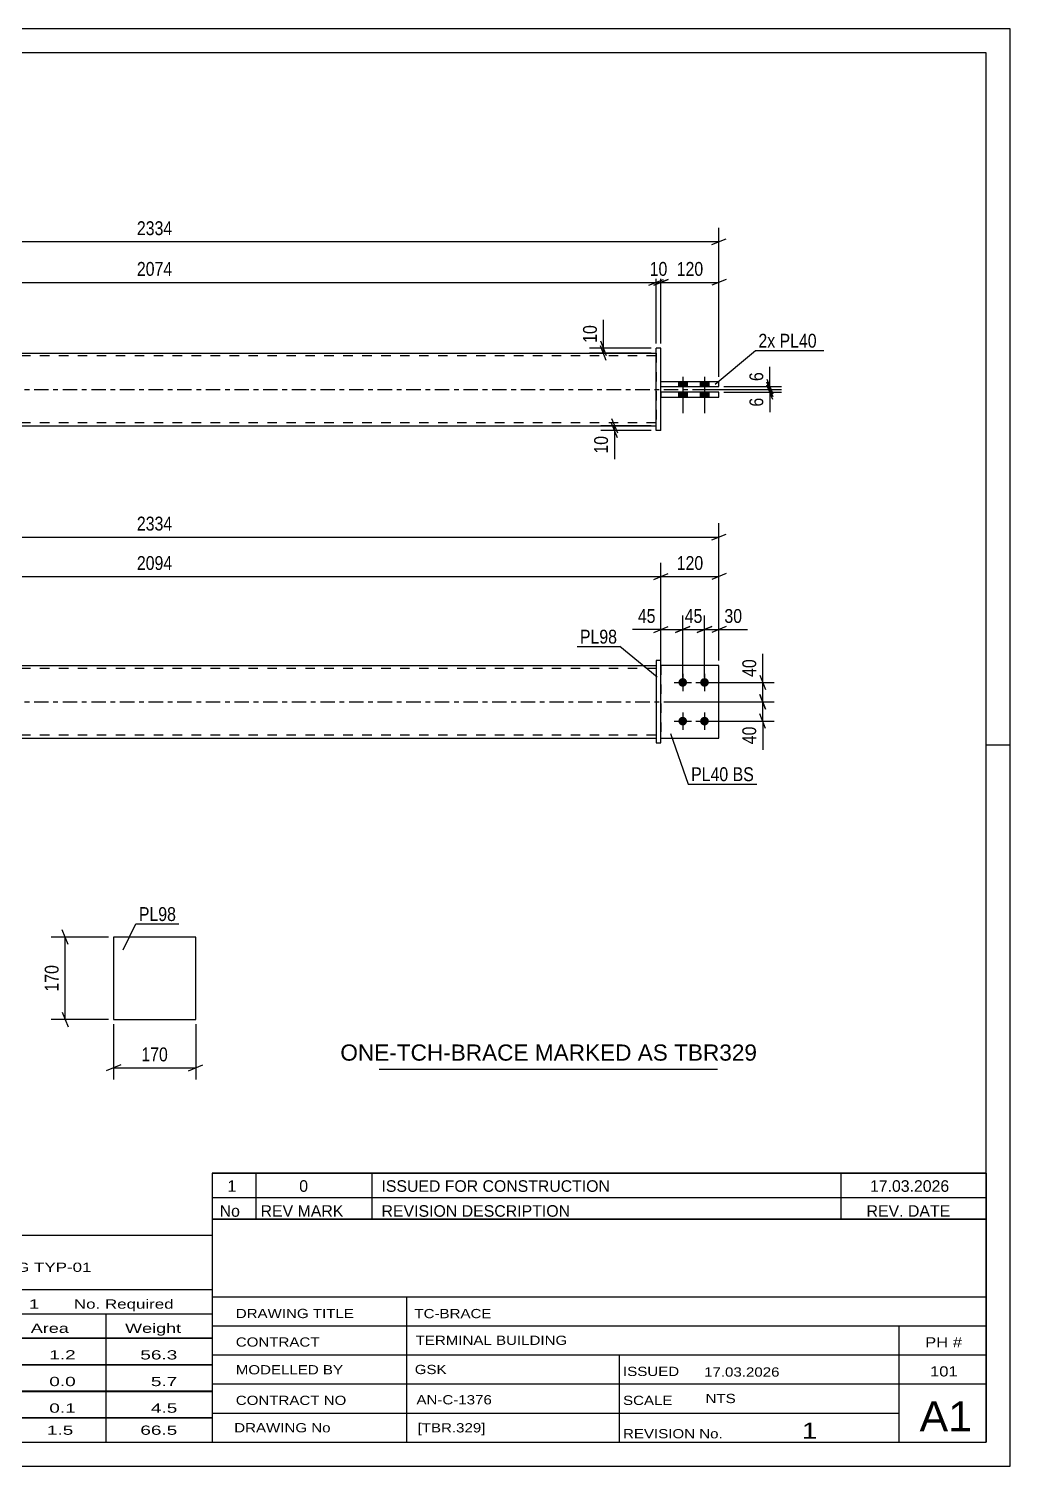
# Model space of a CAD drawing. Header units: millimetres. Extents: x 0 to 420, y 0 to 297.
# Drawn here: x 217.1 to 420, y 0 to 297 of the extents above; entities that cross this region are included whole.
import ezdxf

# ---------------------------------------------------------------- set-up
doc = ezdxf.new("R2010")
doc.units = ezdxf.units.MM
doc.linetypes.add('DXK_LINE_DOT2', pattern=[3.9198, 1.9599, -1.9599])
doc.linetypes.add('DXK_LINE_DOT3', pattern=[5.9187, 2.979, -0.9799, 0.9799, -0.9799])
doc.styles.add('Arial', font='ARIAL.TTF', dxfattribs={"height": 0.2})
doc.styles.add('Arial Narrow', font='ARIALN.TTF', dxfattribs={"height": 0.2})

# ---------------------------------------------------------------- blocks, each defined once
blk = doc.blocks.new('Unknown-580573640-1163')
at = {"color": 5, "linetype": 'Continuous'}
for p, q in [((420, 297), (0, 297)), ((420, 0), (420, 297)), ((415, 292), (5, 292)), ((415, 5), (415, 292)), ((420, 149), (415, 149)), ((5, 5), (415, 5)), ((0, 0), (420, 0))]:
    blk.add_line(p, q, dxfattribs=at)
blk = doc.blocks.new('Part-580573640-1769 - 1738')
at = {"color": 2, "linetype": 'Continuous'}
for p, q in [((359.78, 165.45), (347.78, 165.45)), ((359.78, 150.45), (359.78, 165.45)), ((347.78, 150.45), (359.78, 150.45))]:
    blk.add_line(p, q, dxfattribs=at)
at = {"color": 7, "linetype": 'DXK_LINE_DOT2'}
blk.add_line((347.78, 165.45), (347.78, 150.45), dxfattribs=at)
blk = doc.blocks.new('Part-580573640-1764 - 1738')
at = {"color": 7, "linetype": 'DXK_LINE_DOT2'}
for p, q in [((359.78, 165.45), (347.78, 165.45)), ((347.78, 165.45), (347.78, 150.45)), ((359.78, 150.45), (359.78, 165.45)), ((347.78, 150.45), (359.78, 150.45))]:
    blk.add_line(p, q, dxfattribs=at)
blk = doc.blocks.new('Part-580573640-1784 - 1738')
at = {"color": 2, "linetype": 'Continuous'}
for p, q in [((346.78, 166.45), (346.78, 149.45)), ((347.78, 166.45), (346.78, 166.45)), ((347.78, 149.45), (347.78, 166.45)), ((346.78, 149.45), (347.78, 149.45))]:
    blk.add_line(p, q, dxfattribs=at)
blk = doc.blocks.new('Part-580573640-1804 - 1738')
at = {"color": 2, "linetype": 'Continuous'}
for p, q in [((139.4, 165.45), (346.78, 165.45)), ((139.4, 150.45), (346.78, 150.45))]:
    blk.add_line(p, q, dxfattribs=at)
at = {"color": 7, "linetype": 'DXK_LINE_DOT2'}
for p, q in [((139.4, 150.45), (139.4, 165.45)), ((346.78, 164.85), (139.4, 164.85)), ((346.78, 165.45), (346.78, 150.45)), ((346.78, 151.05), (139.4, 151.05))]:
    blk.add_line(p, q, dxfattribs=at)
at = {"color": 7, "linetype": 'DXK_LINE_DOT3'}
blk.add_line((129.4, 157.95), (356.78, 157.95), dxfattribs=at)
blk = doc.blocks.new('Bolt-580573640-1805 - 1738')
at = {"linetype": 'Continuous'}
for points in [[(352.28, 162.85, -1), (352.28, 161.05, -1)], [(356.78, 162.85, -1), (356.78, 161.05, -1)], [(352.28, 154.85, -1), (352.28, 153.05, -1)], [(356.78, 154.85, -1), (356.78, 153.05, -1)]]:
    blk.add_hatch(color=1, dxfattribs=at).paths.add_polyline_path(points)
at = {"color": 1, "linetype": 'Continuous'}
for p, q in [((352.28, 163.75), (352.28, 160.15)), ((356.78, 163.75), (356.78, 160.15)), ((350.48, 161.95), (354.08, 161.95)), ((354.98, 161.95), (358.58, 161.95)), ((352.28, 155.75), (352.28, 152.15)), ((356.78, 155.75), (356.78, 152.15)), ((350.48, 153.95), (354.08, 153.95)), ((354.98, 153.95), (358.58, 153.95))]:
    blk.add_line(p, q, dxfattribs=at)
blk = doc.blocks.new('Part-580573640-1418 - 1390')
at = {"color": 2, "linetype": 'Continuous'}
for p, q in [((347.78, 224.09), (359.78, 224.09)), ((347.78, 223.09), (359.78, 223.09)), ((359.78, 223.09), (359.78, 224.09))]:
    blk.add_line(p, q, dxfattribs=at)
at = {"color": 7, "linetype": 'DXK_LINE_DOT2'}
blk.add_line((347.78, 223.09), (347.78, 224.09), dxfattribs=at)
blk = doc.blocks.new('Part-580573640-1445 - 1390')
at = {"color": 2, "linetype": 'Continuous'}
for p, q in [((139.4, 229.99), (346.78, 229.99)), ((139.4, 214.99), (346.78, 214.99))]:
    blk.add_line(p, q, dxfattribs=at)
at = {"color": 7, "linetype": 'DXK_LINE_DOT2'}
for p, q in [((139.4, 229.99), (139.4, 214.99)), ((346.78, 229.39), (139.4, 229.39)), ((346.78, 229.99), (346.78, 214.99)), ((346.78, 215.59), (139.4, 215.59))]:
    blk.add_line(p, q, dxfattribs=at)
at = {"color": 7, "linetype": 'DXK_LINE_DOT3'}
blk.add_line((129.4, 222.49), (356.78, 222.49), dxfattribs=at)
blk = doc.blocks.new('Bolt-580573640-1430 - 1390')
at = {"linetype": 'Continuous'}
for points in [[(353.18, 224.09), (351.38, 224.09), (351.38, 223.09), (353.18, 223.09)], [(353.18, 224.09), (351.38, 224.09), (351.38, 223.09), (353.18, 223.09)], [(357.68, 224.09), (355.88, 224.09), (355.88, 223.09), (357.68, 223.09)], [(357.68, 224.09), (355.88, 224.09), (355.88, 223.09), (357.68, 223.09)], [(353.18, 221.89), (351.38, 221.89), (351.38, 220.89), (353.18, 220.89)], [(353.18, 221.89), (351.38, 221.89), (351.38, 220.89), (353.18, 220.89)], [(357.68, 221.89), (355.88, 221.89), (355.88, 220.89), (357.68, 220.89)], [(357.68, 221.89), (355.88, 221.89), (355.88, 220.89), (357.68, 220.89)]]:
    blk.add_hatch(color=1, dxfattribs=at).paths.add_polyline_path(points)
at = {"color": 1, "linetype": 'Continuous'}
for p, q in [((351.38, 224.09), (351.38, 223.09)), ((351.38, 224.09), (351.38, 223.09)), ((352.28, 225.09), (352.28, 217.59)), ((352.28, 225.09), (352.28, 217.59)), ((353.18, 224.09), (353.18, 223.09)), ((353.18, 224.09), (353.18, 223.09)), ((355.88, 224.09), (355.88, 223.09)), ((355.88, 224.09), (355.88, 223.09)), ((356.78, 225.09), (356.78, 217.59)), ((356.78, 225.09), (356.78, 217.59)), ((357.68, 224.09), (357.68, 223.09)), ((357.68, 224.09), (357.68, 223.09)), ((351.38, 221.89), (351.38, 220.89)), ((351.38, 221.89), (351.38, 220.89)), ((353.18, 221.89), (353.18, 220.89)), ((353.18, 221.89), (353.18, 220.89)), ((355.88, 221.89), (355.88, 220.89)), ((355.88, 221.89), (355.88, 220.89)), ((357.68, 221.89), (357.68, 220.89)), ((357.68, 221.89), (357.68, 220.89))]:
    blk.add_line(p, q, dxfattribs=at)
blk = doc.blocks.new('Part-580573640-1457 - 1390')
at = {"color": 2, "linetype": 'Continuous'}
for p, q in [((346.78, 213.99), (346.78, 230.99)), ((347.78, 230.99), (346.78, 230.99)), ((347.78, 213.99), (347.78, 230.99)), ((347.78, 213.99), (346.78, 213.99))]:
    blk.add_line(p, q, dxfattribs=at)
blk = doc.blocks.new('Part-580573640-1462 - 1390')
at = {"color": 2, "linetype": 'Continuous'}
for p, q in [((359.78, 221.89), (347.78, 221.89)), ((347.78, 220.89), (359.78, 220.89)), ((359.78, 220.89), (359.78, 221.89))]:
    blk.add_line(p, q, dxfattribs=at)
at = {"color": 7, "linetype": 'DXK_LINE_DOT2'}
blk.add_line((347.78, 221.89), (347.78, 220.89), dxfattribs=at)
blk = doc.blocks.new('Part-580573640-2294 - 2288')
at = {"color": 2, "linetype": 'Continuous'}
for p, q in [((251.59, 109.31), (234.59, 109.31)), ((234.59, 109.31), (234.59, 92.31)), ((251.59, 92.31), (251.59, 109.31)), ((234.59, 92.31), (251.59, 92.31))]:
    blk.add_line(p, q, dxfattribs=at)
blk = doc.blocks.new('StraightDimension-580573640-1826 - 1738')
at = {"color": 7, "linetype": 'Continuous'}
for p, q in [((352.28, 162.95), (352.28, 175.74)), ((356.78, 162.95), (356.78, 175.74)), ((350.78, 172.29), (353.78, 173.49)), ((352.28, 172.89), (356.78, 172.89)), ((358.28, 173.49), (355.28, 172.29))]:
    blk.add_line(p, q, dxfattribs=at)
at = {"color": 0}
blk.add_wipeout([(356.96, 173.64), (356.96, 177.84), (352.1, 177.84), (352.1, 173.64)], dxfattribs=at)
at = {"color": 3, "style": 'Arial Narrow'}
blk.add_text('45', height=2.863, dxfattribs=at).set_placement((352.7, 174.24))
blk = doc.blocks.new('StraightDimension-580573640-1914 - 1738')
at = {"color": 7, "linetype": 'Continuous'}
for p, q in [((139.9, 184.43), (136.9, 183.23)), ((138.4, 158.95), (138.4, 186.68)), ((346.28, 183.23), (349.28, 184.43)), ((347.78, 166.45), (347.78, 186.68)), ((138.4, 183.83), (347.78, 183.83))]:
    blk.add_line(p, q, dxfattribs=at)
at = {"color": 0}
blk.add_wipeout([(247.34, 184.58), (247.34, 188.78), (238.83, 188.78), (238.83, 184.58)], dxfattribs=at)
at = {"color": 3, "style": 'Arial Narrow'}
blk.add_text('2094', height=2.863, dxfattribs=at).set_placement((239.43, 185.18))
blk = doc.blocks.new('StraightDimension-580573640-1810 - 1738')
at = {"color": 7, "linetype": 'Continuous'}
for p, q in [((356.78, 162.95), (356.78, 175.74)), ((359.78, 166.45), (359.78, 175.74)), ((355.28, 172.29), (358.28, 173.49)), ((356.78, 172.89), (359.78, 172.89)), ((361.28, 173.49), (358.28, 172.29))]:
    blk.add_line(p, q, dxfattribs=at)
at = {"color": 0}
blk.add_wipeout([(365.16, 173.64), (365.16, 177.84), (360.3, 177.84), (360.3, 173.64)], dxfattribs=at)
at = {"color": 7, "linetype": 'Continuous'}
blk.add_line((359.78, 172.89), (365.68, 172.89), dxfattribs=at)
blk.add_line((359.78, 172.89), (365.68, 172.89), dxfattribs=at)
at = {"color": 3, "style": 'Arial Narrow'}
blk.add_text('30', height=2.863, dxfattribs=at).set_placement((360.9, 174.24))
blk = doc.blocks.new('StraightDimension-580573640-1839 - 1738')
at = {"color": 7, "linetype": 'Continuous'}
for p, q in [((347.78, 166.45), (347.78, 175.74)), ((352.28, 162.95), (352.28, 175.74)), ((346.28, 172.29), (349.28, 173.49)), ((347.78, 172.89), (352.28, 172.89)), ((353.78, 173.49), (350.78, 172.29))]:
    blk.add_line(p, q, dxfattribs=at)
at = {"color": 0}
blk.add_wipeout([(347.25, 173.64), (347.25, 177.84), (342.4, 177.84), (342.4, 173.64)], dxfattribs=at)
at = {"color": 7, "linetype": 'Continuous'}
blk.add_line((347.78, 172.89), (341.87, 172.89), dxfattribs=at)
blk.add_line((347.78, 172.89), (341.87, 172.89), dxfattribs=at)
at = {"color": 3, "style": 'Arial Narrow'}
blk.add_text('45', height=2.863, dxfattribs=at).set_placement((343, 174.24))
blk = doc.blocks.new('StraightDimension-580573640-1856 - 1738')
at = {"color": 7, "linetype": 'Continuous'}
for p, q in [((126.4, 166.45), (126.4, 194.83)), ((359.78, 166.45), (359.78, 194.83)), ((127.9, 192.58), (124.9, 191.38)), ((126.4, 191.98), (359.78, 191.98)), ((358.28, 191.38), (361.28, 192.58))]:
    blk.add_line(p, q, dxfattribs=at)
at = {"color": 0}
blk.add_wipeout([(247.34, 192.73), (247.34, 196.93), (238.83, 196.93), (238.83, 192.73)], dxfattribs=at)
at = {"color": 3, "style": 'Arial Narrow'}
blk.add_text('2334', height=2.863, dxfattribs=at).set_placement((239.43, 193.33))
blk = doc.blocks.new('StraightDimension-580573640-1876 - 1738')
at = {"color": 7, "linetype": 'Continuous'}
for p, q in [((368.22, 163.45), (369.42, 160.45)), ((357.78, 161.95), (371.22, 161.95)), ((368.82, 157.95), (368.82, 161.95)), ((348.78, 157.95), (371.22, 157.95)), ((369.42, 156.45), (368.22, 159.45))]:
    blk.add_line(p, q, dxfattribs=at)
at = {"color": 0}
blk.add_wipeout([(368.07, 167.34), (363.87, 167.34), (363.87, 162.48), (368.07, 162.48)], dxfattribs=at)
at = {"color": 7, "linetype": 'Continuous'}
blk.add_line((368.82, 161.95), (368.82, 167.86), dxfattribs=at)
blk.add_line((368.82, 161.95), (368.82, 167.86), dxfattribs=at)
at = {"color": 3, "style": 'Arial Narrow'}
blk.add_text('40', height=2.863, rotation=90.0002, dxfattribs=at).set_placement((367.47, 163.08))
blk = doc.blocks.new('StraightDimension-580573640-1885 - 1738')
at = {"color": 7, "linetype": 'Continuous'}
for p, q in [((348.78, 157.95), (371.22, 157.95)), ((368.22, 159.45), (369.42, 156.45)), ((368.82, 153.95), (368.82, 157.95)), ((369.42, 152.45), (368.22, 155.45)), ((357.78, 153.95), (371.22, 153.95))]:
    blk.add_line(p, q, dxfattribs=at)
at = {"color": 0}
blk.add_wipeout([(368.07, 153.43), (363.87, 153.43), (363.87, 148.57), (368.07, 148.57)], dxfattribs=at)
at = {"color": 7, "linetype": 'Continuous'}
blk.add_line((368.82, 153.95), (368.82, 148.05), dxfattribs=at)
blk.add_line((368.82, 153.95), (368.82, 148.05), dxfattribs=at)
at = {"color": 3, "style": 'Arial Narrow'}
blk.add_text('40', height=2.863, rotation=90.0002, dxfattribs=at).set_placement((367.47, 149.17))
blk = doc.blocks.new('StraightDimension-580573640-1895 - 1738')
at = {"color": 7, "linetype": 'Continuous'}
for p, q in [((346.28, 183.23), (349.28, 184.43)), ((347.78, 166.45), (347.78, 186.68)), ((361.28, 184.43), (358.28, 183.23)), ((359.78, 166.45), (359.78, 186.68)), ((347.78, 183.83), (359.78, 183.83))]:
    blk.add_line(p, q, dxfattribs=at)
at = {"color": 0}
blk.add_wipeout([(357.12, 184.58), (357.12, 188.78), (350.44, 188.78), (350.44, 184.58)], dxfattribs=at)
at = {"color": 3, "style": 'Arial Narrow'}
blk.add_text('120', height=2.863, dxfattribs=at).set_placement((351.04, 185.18))
blk = doc.blocks.new('StraightDimension-580573640-1552 - 1390')
at = {"color": 7, "linetype": 'Continuous'}
for p, q in [((335.28, 232.49), (336.48, 229.49)), ((345.78, 230.99), (333.03, 230.99)), ((345.78, 229.99), (333.03, 229.99)), ((336.48, 228.49), (335.28, 231.49)), ((335.88, 229.99), (335.88, 230.99))]:
    blk.add_line(p, q, dxfattribs=at)
at = {"color": 0}
blk.add_wipeout([(335.13, 236.37), (330.93, 236.37), (330.93, 231.51), (335.13, 231.51)], dxfattribs=at)
at = {"color": 7, "linetype": 'Continuous'}
blk.add_line((335.88, 230.99), (335.88, 236.89), dxfattribs=at)
blk.add_line((335.88, 230.99), (335.88, 236.89), dxfattribs=at)
at = {"color": 3, "style": 'Arial Narrow'}
blk.add_text('10', height=2.863, rotation=90.0002, dxfattribs=at).set_placement((334.53, 232.11))
blk = doc.blocks.new('StraightDimension-580573640-1538 - 1390')
at = {"color": 7, "linetype": 'Continuous'}
for p, q in [((345.78, 214.99), (335.33, 214.99)), ((345.78, 213.99), (335.33, 213.99)), ((337.58, 216.49), (338.78, 213.49)), ((338.78, 212.49), (337.58, 215.49)), ((338.18, 213.99), (338.18, 214.99))]:
    blk.add_line(p, q, dxfattribs=at)
at = {"color": 0}
blk.add_wipeout([(337.43, 213.46), (333.23, 213.46), (333.23, 208.61), (337.43, 208.61)], dxfattribs=at)
at = {"color": 7, "linetype": 'Continuous'}
blk.add_line((338.18, 213.99), (338.18, 208.08), dxfattribs=at)
blk.add_line((338.18, 213.99), (338.18, 208.08), dxfattribs=at)
at = {"color": 3, "style": 'Arial Narrow'}
blk.add_text('10', height=2.863, rotation=90.0002, dxfattribs=at).set_placement((336.83, 209.21))
blk = doc.blocks.new('StraightDimension-580573640-1567 - 1390')
at = {"color": 7, "linetype": 'Continuous'}
for p, q in [((126.4, 225.09), (126.4, 255.86)), ((359.78, 225.09), (359.78, 255.86)), ((127.9, 253.61), (124.9, 252.41)), ((126.4, 253.01), (359.78, 253.01)), ((358.28, 252.41), (361.28, 253.61))]:
    blk.add_line(p, q, dxfattribs=at)
at = {"color": 0}
blk.add_wipeout([(247.34, 253.76), (247.34, 257.96), (238.83, 257.96), (238.83, 253.76)], dxfattribs=at)
at = {"color": 3, "style": 'Arial Narrow'}
blk.add_text('2334', height=2.863, dxfattribs=at).set_placement((239.43, 254.36))
blk = doc.blocks.new('StraightDimension-580573640-1578 - 1390')
at = {"color": 7, "linetype": 'Continuous'}
for p, q in [((347.78, 231.99), (347.78, 247.45)), ((359.78, 225.09), (359.78, 247.45)), ((346.28, 244), (349.28, 245.2)), ((347.78, 244.6), (359.78, 244.6)), ((361.28, 245.2), (358.28, 244))]:
    blk.add_line(p, q, dxfattribs=at)
at = {"color": 0}
blk.add_wipeout([(357.12, 245.35), (357.12, 249.55), (350.44, 249.55), (350.44, 245.35)], dxfattribs=at)
at = {"color": 3, "style": 'Arial Narrow'}
blk.add_text('120', height=2.863, dxfattribs=at).set_placement((351.04, 245.95))
blk = doc.blocks.new('StraightDimension-580573640-1608 - 1390')
at = {"color": 7, "linetype": 'Continuous'}
for p, q in [((139.4, 231.99), (139.4, 247.45)), ((346.78, 231.99), (346.78, 247.45)), ((140.9, 245.2), (137.9, 244)), ((139.4, 244.6), (346.78, 244.6)), ((345.28, 244), (348.28, 245.2))]:
    blk.add_line(p, q, dxfattribs=at)
at = {"color": 0}
blk.add_wipeout([(247.34, 245.35), (247.34, 249.55), (238.83, 249.55), (238.83, 245.35)], dxfattribs=at)
at = {"color": 3, "style": 'Arial Narrow'}
blk.add_text('2074', height=2.863, dxfattribs=at).set_placement((239.43, 245.95))
blk = doc.blocks.new('StraightDimension-580573640-1618 - 1390')
at = {"color": 7, "linetype": 'Continuous'}
for p, q in [((346.78, 231.99), (346.78, 247.45)), ((347.78, 231.99), (347.78, 247.45)), ((345.28, 244), (348.28, 245.2)), ((349.28, 245.2), (346.28, 244)), ((346.78, 244.6), (347.78, 244.6))]:
    blk.add_line(p, q, dxfattribs=at)
at = {"color": 0}
blk.add_wipeout([(349.71, 245.35), (349.71, 249.55), (344.85, 249.55), (344.85, 245.35)], dxfattribs=at)
at = {"color": 3, "style": 'Arial Narrow'}
blk.add_text('10', height=2.863, dxfattribs=at).set_placement((345.45, 245.95))
blk = doc.blocks.new('StraightDimension-580573640-1650 - 1390')
at = {"color": 7, "linetype": 'Continuous'}
for p, q in [((369.68, 223.99), (370.88, 220.99)), ((370.88, 220.39), (369.68, 223.39)), ((355.53, 222.49), (372.68, 222.49)), ((360.78, 221.89), (372.68, 221.89)), ((370.28, 221.89), (370.28, 222.49))]:
    blk.add_line(p, q, dxfattribs=at)
at = {"color": 0}
blk.add_wipeout([(369.53, 221.36), (365.33, 221.36), (365.33, 218.33), (369.53, 218.33)], dxfattribs=at)
at = {"color": 7, "linetype": 'Continuous'}
blk.add_line((370.28, 221.89), (370.28, 217.81), dxfattribs=at)
blk.add_line((370.28, 221.89), (370.28, 217.81), dxfattribs=at)
at = {"color": 3, "style": 'Arial Narrow'}
blk.add_text('6', height=2.86, rotation=90.0002, dxfattribs=at).set_placement((368.93, 218.93))
blk = doc.blocks.new('StraightDimension-580573640-1661 - 1390')
at = {"color": 7, "linetype": 'Continuous'}
for p, q in [((360.78, 223.09), (372.68, 223.09)), ((369.68, 224.59), (370.88, 221.59)), ((370.88, 220.99), (369.68, 223.99)), ((370.28, 222.49), (370.28, 223.09)), ((355.53, 222.49), (372.68, 222.49))]:
    blk.add_line(p, q, dxfattribs=at)
at = {"color": 0}
blk.add_wipeout([(369.53, 226.64), (365.33, 226.64), (365.33, 223.61), (369.53, 223.61)], dxfattribs=at)
at = {"color": 7, "linetype": 'Continuous'}
blk.add_line((370.28, 223.09), (370.28, 227.17), dxfattribs=at)
blk.add_line((370.28, 223.09), (370.28, 227.17), dxfattribs=at)
at = {"color": 3, "style": 'Arial Narrow'}
blk.add_text('6', height=2.86, rotation=90.0002, dxfattribs=at).set_placement((368.93, 224.21))
blk = doc.blocks.new('StraightDimension-580573640-2305 - 2288')
at = {"color": 7, "linetype": 'Continuous'}
for p, q in [((234.59, 91.31), (234.59, 79.91)), ((251.59, 91.31), (251.59, 79.91)), ((236.09, 82.91), (233.09, 81.71)), ((234.59, 82.31), (251.59, 82.31)), ((250.09, 81.71), (253.09, 82.91))]:
    blk.add_line(p, q, dxfattribs=at)
at = {"color": 0}
blk.add_wipeout([(246.43, 83.06), (246.43, 87.26), (239.75, 87.26), (239.75, 83.06)], dxfattribs=at)
at = {"color": 3, "style": 'Arial Narrow'}
blk.add_text('170', height=2.863, dxfattribs=at).set_placement((240.35, 83.66))
blk = doc.blocks.new('StraightDimension-580573640-2296 - 2288')
at = {"color": 7, "linetype": 'Continuous'}
for p, q in [((225.19, 107.81), (223.99, 110.81)), ((233.59, 109.31), (221.74, 109.31)), ((224.59, 92.31), (224.59, 109.31)), ((233.59, 92.31), (221.74, 92.31)), ((223.99, 93.81), (225.19, 90.81))]:
    blk.add_line(p, q, dxfattribs=at)
at = {"color": 0}
blk.add_wipeout([(223.84, 104.16), (219.64, 104.16), (219.64, 97.47), (223.84, 97.47)], dxfattribs=at)
at = {"color": 3, "style": 'Arial Narrow'}
blk.add_text('170', height=2.863, rotation=90.0002, dxfattribs=at).set_placement((223.24, 98.07))
blk = doc.blocks.new('Unknown-580573640-3717')
at = {"color": 7, "linetype": 'Continuous'}
for p, q in [((255, 51.05), (255, 5)), ((255, 51.05), (415, 51.05)), ((415, 51), (415, 5)), ((255, 35), (415, 35)), ((295.14, 35), (295.14, 5)), ((255, 29), (415, 29)), ((397, 5.05), (397, 29.05)), ((255, 23), (415, 23)), ((339.14, 23), (339.14, 5)), ((255, 17), (415, 17)), ((255, 11), (397, 11)), ((255, 5), (415, 5))]:
    blk.add_line(p, q, dxfattribs=at)
at = {"color": 7, "style": 'Arial Narrow'}
for s, height, width, p in [('DRAWING TITLE', 1.9089, 1.425378, (259.88, 30.61)), ('TC-BRACE', 1.909, 1.425378, (296.81, 30.59)), ('TERMINAL BUILDING', 1.9089, 1.425378, (297.06, 25.07)), ('CONTRACT', 1.909, 1.425378, (259.88, 24.71)), ('MODELLED BY', 1.9089, 1.425378, (259.88, 18.98)), ('GSK', 1.909, 1.425378, (296.88, 19.04)), ('ISSUED', 1.909, 1.425378, (339.94, 18.64)), ('17.03.2026', 1.909, 1.425378, (356.69, 18.52)), ('CONTRACT NO', 1.9089, 1.425378, (259.88, 12.66)), ('AN-C-1376', 1.909, 1.425378, (297.23, 12.78)), ('SCALE', 1.909, 1.425378, (339.94, 12.65)), ('A1', 6.204, 1.25, (401.24, 7.2)), ('DRAWING No', 1.909, 1.425378, (259.56, 7)), ('[TBR.329]', 1.909, 1.425378, (297.46, 6.99)), ('1', 3.34, 1.5, (376.91, 5.68)), ('REVISION No.', 1.9089, 1.425378, (339.94, 5.77))]:
    blk.add_text(s, height=height, dxfattribs=dict(at, width=width)).set_placement(p)
at = {"color": 7, "linetype": 'Continuous', "style": 'Arial Narrow'}
for s, height, width, p in [('PH #', 2.1, 1.42538, (402.4, 24.55)), ('101', 2.1, 1.42538, (403.41, 18.55)), ('NTS', 1.909, 1.425378, (357, 13.05))]:
    blk.add_text(s, height=height, dxfattribs=dict(at, width=width)).set_placement(p)
blk = doc.blocks.new('Unknown-580573640-3718')
at = {"color": 7, "linetype": 'Continuous'}
for p, q in [((255, 60.55), (415, 60.55)), ((415, 60.55), (255, 60.55)), ((255, 60.55), (255, 55.55)), ((264, 60.55), (264, 55.55)), ((288, 60.55), (288, 55.55)), ((385, 60.55), (385, 55.55)), ((415, 60.55), (415, 55.55)), ((255, 55.55), (415, 55.55)), ((255, 55.55), (255, 51.05)), ((255, 55.55), (415, 55.55)), ((264, 55.55), (264, 51.05)), ((288, 55.55), (288, 51.05)), ((385, 55.55), (385, 51.05)), ((415, 55.55), (415, 51.05)), ((415, 51.05), (255, 51.05))]:
    blk.add_line(p, q, dxfattribs=at)
at = {"color": 7, "linetype": 'Continuous', "style": 'Arial Narrow'}
for s, height, width, p in [('1', 2.39, 1.196471, (258.16, 56.7)), ('0', 2.39, 1.196471, (273, 56.7)), ('ISSUED FOR CONSTRUCTION', 2.3861, 1.196471, (290, 56.7)), ('17.03.2026', 2.386, 1.196471, (391, 56.7)), ('No', 2.386, 1.2, (256.54, 51.55)), ('REV MARK', 2.386, 1.2, (265, 51.55)), ('REVISION DESCRIPTION', 2.3861, 1.2, (290, 51.55)), ('REV. DATE', 2.386, 1.2, (390.28, 51.55))]:
    blk.add_text(s, height=height, dxfattribs=dict(at, width=width)).set_placement(p)
blk = doc.blocks.new('Unknown-580573640-3719')
at = {"color": 7, "linetype": 'Continuous'}
for p, q in [((95, 47.75), (255, 47.75)), ((95, 36.5), (95, 47.75)), ((255, 47.75), (255, 36.5)), ((95, 36.5), (255, 36.5)), ((95, 36.5), (95, 31.5)), ((255, 36.5), (255, 31.5)), ((95, 31.5), (255, 31.5)), ((95, 31.5), (95, 26.5)), ((119, 31.5), (119, 26.5)), ((154.5, 31.5), (154.5, 26.5)), ((180.5, 31.5), (180.5, 26.5)), ((193.5, 31.5), (193.5, 26.5)), ((211, 31.5), (211, 26.5)), ((233, 31.5), (233, 26.5)), ((255, 31.5), (255, 26.5)), ((95, 26.5), (255, 26.5)), ((95, 26.45), (95, 21.05)), ((95, 26.45), (255, 26.45)), ((119, 26.5), (119, 21)), ((154.5, 26.5), (154.5, 21)), ((180.5, 26.5), (180.5, 21)), ((193.5, 26.5), (193.5, 21)), ((211, 26.5), (211, 21)), ((233, 26.5), (233, 21)), ((255, 26.45), (255, 21.05)), ((95, 21.05), (255, 21.05)), ((95, 20.95), (95, 15.55)), ((95, 20.95), (255, 20.95)), ((119, 21), (119, 15.5)), ((154.5, 21), (154.5, 15.5)), ((180.5, 21), (180.5, 15.5)), ((193.5, 21), (193.5, 15.5)), ((211, 21), (211, 15.5)), ((233, 21), (233, 15.5)), ((255, 20.95), (255, 15.55)), ((95, 15.55), (255, 15.55)), ((95, 15.45), (95, 10.05)), ((95, 15.45), (255, 15.45)), ((119, 15.5), (119, 10)), ((154.5, 15.5), (154.5, 10)), ((180.5, 15.5), (180.5, 10)), ((193.5, 15.5), (193.5, 10)), ((211, 15.5), (211, 10)), ((233, 15.5), (233, 10)), ((255, 15.45), (255, 10.05)), ((95, 10.05), (255, 10.05)), ((95, 10), (255, 10)), ((95, 10), (95, 5)), ((211, 10), (211, 5)), ((233, 10), (233, 5)), ((255, 10), (255, 5)), ((95, 5), (255, 5))]:
    blk.add_line(p, q, dxfattribs=at)
at = {"color": 7, "style": 'Arial Narrow'}
for s, height, width, p in [('GENERAL NOTES & WELD DETAILS :', 2.8633, 1.4, (96.15, 40.06)), ('REFER TYP DRAWING TYP-01', 1.9089, 1.6, (179.7, 40.16)), ("MATERIAL LIST FOR ASSEMBLY MK'D", 1.9089, 1.6, (96.15, 32.56)), ('TBR329', 1.909, 1.794707, (187.59, 32.47)), ('1', 1.91, 1.794707, (217.08, 32.56)), ('No. Required', 1.9089, 1.6, (226.41, 32.56)), ('Mark', 1.909, 1.7, (96.34, 27.5)), ('Profile', 1.909, 1.7, (129.41, 27.5)), ('Material', 1.909, 1.7, (159.54, 27.56)), ('No.', 1.909, 1.7, (184.5, 27.56)), ('Length', 1.909, 1.7, (195, 27.56)), ('Area', 1.909, 1.7, (217.5, 27.56)), ('Weight', 1.909, 1.7, (237, 27.56))]:
    blk.add_text(s, height=height, dxfattribs=dict(at, width=width)).set_placement(p)
at = {"color": 7, "linetype": 'Continuous', "style": 'Arial Narrow'}
for s, height, width, p in [('TBR329', 1.909, 1.794707, (96.5, 22.06)), ('SHS150*6', 1.909, 1.794707, (121, 22.06)), ('E350', 1.909, 1.794707, (160.74, 22.06)), ('1', 1.91, 1.794707, (184.86, 22.06)), ('2074', 1.909, 1.794707, (197.58, 22.06)), ('1.2', 1.909, 1.794707, (221.32, 22.06)), ('56.3', 1.909, 1.794707, (240.14, 22.06)), ('PL40', 1.909, 1.794707, (96.5, 16.56)), ('PL10*120', 1.909, 1.794707, (121, 16.56)), ('E350', 1.909, 1.794707, (160.74, 16.56)), ('4', 1.91, 1.794707, (184.86, 16.56)), ('150', 1.909, 1.794707, (199.77, 16.56)), ('0.0', 1.909, 1.794707, (221.32, 16.56)), ('5.7', 1.909, 1.794707, (242.33, 16.56)), ('PL98', 1.909, 1.794707, (96.5, 11.06)), ('PL10*170', 1.909, 1.794707, (121, 11.06)), ('E350', 1.909, 1.794707, (160.74, 11.06)), ('2', 1.91, 1.794707, (184.86, 11.06)), ('170', 1.909, 1.794707, (199.77, 11.06)), ('0.1', 1.909, 1.794707, (221.32, 11.06)), ('4.5', 1.909, 1.794707, (242.33, 11.06)), ('Total', 1.909, 1.7, (197.33, 6.5)), ('1.5', 1.909, 1.794707, (220.83, 6.5)), ('66.5', 1.909, 1.794707, (240.14, 6.5))]:
    blk.add_text(s, height=height, dxfattribs=dict(at, width=width)).set_placement(p)
blk = doc.blocks.new('Unknown-580573640-3720')
at = {"color": 7, "linetype": 'Continuous'}
blk.add_line((289.5, 82.05), (359.5, 82.05), dxfattribs=at)
at = {"color": 7, "style": 'Arial'}
blk.add_text('ONE-TCH-BRACE MARKED AS TBR329', height=3.3428, dxfattribs=at).set_placement((281.49, 83.8))
blk = doc.blocks.new('Mark-580573640-1780 - 1738')
at = {"color": 0}
blk.add_wipeout([(338.7, 169.96), (338.7, 172.96), (331.03, 172.96), (331.03, 169.96)], dxfattribs=at)
blk.add_wipeout([(338.7, 169.96), (338.7, 172.96), (331.03, 172.96), (331.03, 169.96)], dxfattribs=at)
at = {"color": 30, "linetype": 'Continuous'}
for p in [(330.43, 169.36), (347.01, 163.03)]:
    blk.add_line(p, (339.3, 169.36), dxfattribs=at)
at = {"color": 3, "style": 'Arial Narrow'}
blk.add_text('PL98', height=2.863, dxfattribs=at).set_placement((331.03, 169.96))
blk = doc.blocks.new('MarkSet-580573640-2051 - 1738')
at = {"color": 0}
blk.add_wipeout([(361.7, 141.55), (361.7, 144.55), (354.02, 144.55), (354.02, 141.55)], dxfattribs=at)
blk.add_wipeout([(361.7, 141.55), (361.7, 144.55), (354.02, 144.55), (354.02, 141.55)], dxfattribs=at)
at = {"color": 30, "linetype": 'Continuous'}
blk.add_line((349.78, 151.42), (353.42, 140.95), dxfattribs=at)
at = {"color": 0}
blk.add_wipeout([(366.98, 141.55), (366.98, 144.55), (362.6, 144.55), (362.6, 141.55)], dxfattribs=at)
blk.add_wipeout([(366.98, 141.55), (366.98, 144.55), (362.6, 144.55), (362.6, 141.55)], dxfattribs=at)
at = {"color": 30, "linetype": 'Continuous'}
blk.add_line((353.42, 140.95), (367.58, 140.95), dxfattribs=at)
at = {"color": 3, "style": 'Arial Narrow'}
for s, p in [('PL40', (354.02, 141.55)), ('BS', (362.6, 141.55))]:
    blk.add_text(s, height=2.863, dxfattribs=at).set_placement(p)
blk = doc.blocks.new('MarkSet-580573640-1723 - 1390')
at = {"color": 0}
blk.add_wipeout([(371.4, 231.11), (371.4, 234.11), (367.93, 234.11), (367.93, 231.11)], dxfattribs=at)
blk.add_wipeout([(371.4, 231.11), (371.4, 234.11), (367.93, 234.11), (367.93, 231.11)], dxfattribs=at)
at = {"color": 30, "linetype": 'Continuous'}
blk.add_line((358.98, 223.6), (367.33, 230.51), dxfattribs=at)
at = {"color": 0}
blk.add_wipeout([(379.98, 231.11), (379.98, 234.11), (372.3, 234.11), (372.3, 231.11)], dxfattribs=at)
blk.add_wipeout([(379.98, 231.11), (379.98, 234.11), (372.3, 234.11), (372.3, 231.11)], dxfattribs=at)
at = {"color": 30, "linetype": 'Continuous'}
blk.add_line((367.33, 230.51), (381.48, 230.51), dxfattribs=at)
at = {"color": 3, "style": 'Arial Narrow'}
for s, p in [('2x', (367.93, 231.11)), ('PL40', (372.3, 231.11))]:
    blk.add_text(s, height=2.863, dxfattribs=at).set_placement(p)
blk = doc.blocks.new('Mark-580573640-2290 - 2288')
at = {"color": 0}
blk.add_wipeout([(247.52, 112.65), (247.52, 115.65), (239.84, 115.65), (239.84, 112.65)], dxfattribs=at)
blk.add_wipeout([(247.52, 112.65), (247.52, 115.65), (239.84, 115.65), (239.84, 112.65)], dxfattribs=at)
at = {"color": 30, "linetype": 'Continuous'}
for p, q in [((236.6, 106.69), (239.24, 112.05)), ((239.24, 112.05), (248.12, 112.05))]:
    blk.add_line(p, q, dxfattribs=at)
at = {"color": 3, "style": 'Arial Narrow'}
blk.add_text('PL98', height=2.863, dxfattribs=at).set_placement((239.84, 112.65))

msp = doc.modelspace()

# ---------------------------------------------------------------- block references
for name in ['Unknown-580573640-1163', 'Part-580573640-1445 - 1390', 'Part-580573640-1457 - 1390', 'Part-580573640-1418 - 1390', 'Bolt-580573640-1430 - 1390', 'Part-580573640-1462 - 1390', 'Part-580573640-1784 - 1738', 'Part-580573640-1804 - 1738', 'Part-580573640-1769 - 1738', 'Part-580573640-1764 - 1738', 'Bolt-580573640-1805 - 1738', 'Part-580573640-2294 - 2288', 'Unknown-580573640-3720', 'Unknown-580573640-3718', 'Unknown-580573640-3717', 'Unknown-580573640-3719']:
    msp.add_blockref(name, (0, 0))

# ---------------------------------------------------------------- next in the draw order: block references
for name in ['StraightDimension-580573640-1552 - 1390', 'StraightDimension-580573640-1538 - 1390', 'StraightDimension-580573640-1914 - 1738', 'StraightDimension-580573640-1826 - 1738', 'Mark-580573640-2290 - 2288', 'StraightDimension-580573640-2305 - 2288']:
    msp.add_blockref(name, (0, 0))

# ---------------------------------------------------------------- next in the draw order: block references
for name in ['StraightDimension-580573640-1567 - 1390', 'StraightDimension-580573640-1839 - 1738', 'StraightDimension-580573640-1810 - 1738', 'StraightDimension-580573640-2296 - 2288']:
    msp.add_blockref(name, (0, 0))

# ---------------------------------------------------------------- next in the draw order: block references
for name in ['StraightDimension-580573640-1578 - 1390', 'StraightDimension-580573640-1856 - 1738']:
    msp.add_blockref(name, (0, 0))

# ---------------------------------------------------------------- next in the draw order: block references
for name in ['StraightDimension-580573640-1608 - 1390', 'StraightDimension-580573640-1650 - 1390', 'StraightDimension-580573640-1876 - 1738']:
    msp.add_blockref(name, (0, 0))

# ---------------------------------------------------------------- next in the draw order: block references
for name in ['StraightDimension-580573640-1618 - 1390', 'StraightDimension-580573640-1661 - 1390', 'StraightDimension-580573640-1895 - 1738', 'StraightDimension-580573640-1885 - 1738']:
    msp.add_blockref(name, (0, 0))

# ---------------------------------------------------------------- next in the draw order: block references
for name in ['MarkSet-580573640-1723 - 1390', 'Mark-580573640-1780 - 1738', 'MarkSet-580573640-2051 - 1738']:
    msp.add_blockref(name, (0, 0))

doc.saveas('drawing.dxf')
